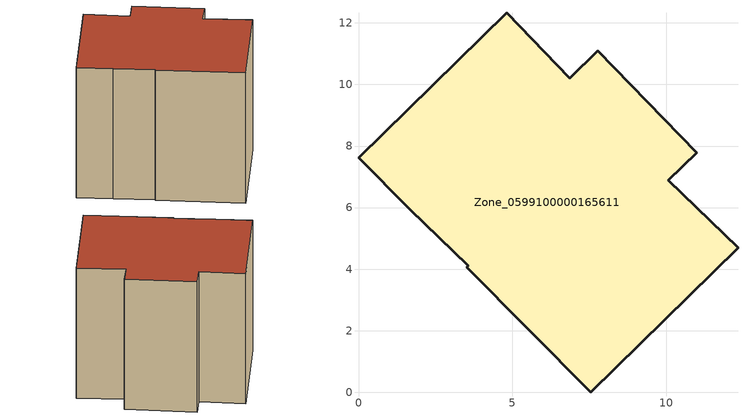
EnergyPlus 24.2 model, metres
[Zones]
Zone_0599100000165611
 floor ground (C_G): 3.52,4.06 3.57,4.11 1.66,5.94 0,7.62 4.81,12.33 6.86,10.21 7.77,11.09 10.98,7.78 10.06,6.9 12.32,4.7 7.54,0 z0
 wall outside (C_F): 6.86,10.21 4.81,12.33 0,7.62 1.66,5.94 3.57,4.11 3.52,4.06 7.54,0 12.32,4.7 10.06,6.9 10.98,7.78 7.77,11.09 6.86,10.21 z0:9.47
 roof outside (C_R): 3.57,4.11 3.52,4.06 7.54,0 12.32,4.7 10.06,6.9 10.98,7.78 7.77,11.09 6.86,10.21 4.81,12.33 0,7.62 1.66,5.94 z9.47
[BUILDING]
Pand.0599100000165611: North Axis=0; Terrain=City; Loads Convergence Tolerance Value=0.04; Temperature Convergence Tolerance Value=0.4; Solar Distribution=FullExterior; Maximum Number of Warmup Days=25; Minimum Number of Warmup Days=1
[Site:Location]
Rotterdam.The.Hague.AP_ZH_NLD Design_Conditions: Latitude=51.96; Longitude=4.45; Time Zone=1; Elevation=-4.5
[SITE:GROUNDTEMPERATURE:BUILDINGSURFACE]
18, 18, 18, 18, 18, 18, 18, 18, 18, 18, 18, 18
[MATERIAL] Thermal Absorptance=0.9; Solar Absorptance=0.7; Visible Absorptance=0.7
Name | Roughness | Thickness | Conductivity | Density | Specific Heat
G.TI.1946 | MediumSmooth | 0.15 | 1 | 540 | 1210
F.TI.1946 | Rough | 0.3 | 0.857143 | 1920 | 840
R.TI.1946 | MediumRough | 0.2 | 0.1 | 1500 | 1000
[CONSTRUCTION]
C_G: G.TI.1946
C_F: F.TI.1946
C_R: R.TI.1946
[ZONE]
Zone_0599100000165611: Type=1; Multiplier=1; Ceiling Height=Autocalculate; Volume=Autocalculate; Floor Area=autocalculate; Part of Total Floor Area=Yes
[ZONEINFILTRATION:DESIGNFLOWRATE]
Infil_Zone_0599100000165611: Zone or ZoneList or Space or SpaceList=Zone_0599100000165611; Schedule=AlwaysOn; Design Flow Rate Calculation Method=Flow/Area; Flow Rate per Floor Area=0.003; Constant Term Coefficient=1; Temperature Term Coefficient=0; Velocity Term Coefficient=0; Velocity Squared Term Coefficient=0
[HVACTEMPLATE:ZONE:IDEALLOADSAIRSYSTEM]
Zone_0599100000165611: Maximum Heating Supply Air Temperature=50; Minimum Cooling Supply Air Temperature=13; Maximum Heating Supply Air Humidity Ratio=0.0156; Minimum Cooling Supply Air Humidity Ratio=0.0077; Heating Limit=NoLimit; Cooling Limit=NoLimit; Dehumidification Control Type=ConstantSensibleHeatRatio; Cooling Sensible Heat Ratio=0.7; Dehumidification Setpoint=60; Humidification Control Type=None; Humidification Setpoint=30; Outdoor Air Method=None; Outdoor Air Flow Rate per Person=0.00944; Outdoor Air Flow Rate per Zone Floor Area=0; Outdoor Air Flow Rate per Zone=0; Demand Controlled Ventilation Type=None; Outdoor Air Economizer Type=NoEconomizer; Heat Recovery Type=None; Sensible Heat Recovery Effectiveness=0.7; Latent Heat Recovery Effectiveness=0.65
[ZONECONTROL:THERMOSTAT]
ThermostatControl_Zone_0599100000165611: Zone or ZoneList=Zone_0599100000165611; Control Type Schedule=DualSetpointControlType; Control 1=Thermostat_Zone_0599100000165611; Temperature Difference Between Cutout And Setpoint=0
[THERMOSTATSETPOINT:DUALSETPOINT]
Thermostat_Zone_0599100000165611: Heating Setpoint Temperature Schedule=HeatingSetpoint_Zone_0599100000165611; Cooling Setpoint Temperature Schedule=CoolingSetpoint_Zone_0599100000165611
[SCHEDULE:COMPACT]
HeatingSetpoint_Zone_0599100000165611: Through: 12/31, For: AllDays, Until: 24:00, 21
CoolingSetpoint_Zone_0599100000165611: Through: 12/31, For: AllDays, Until: 24:00, 24
DualSetpointControlType: Through: 12/31, For: AllDays, Until: 24:00, 4
AlwaysOn: Through: 12/31, For: AllDays, Until: 24:00, 1
